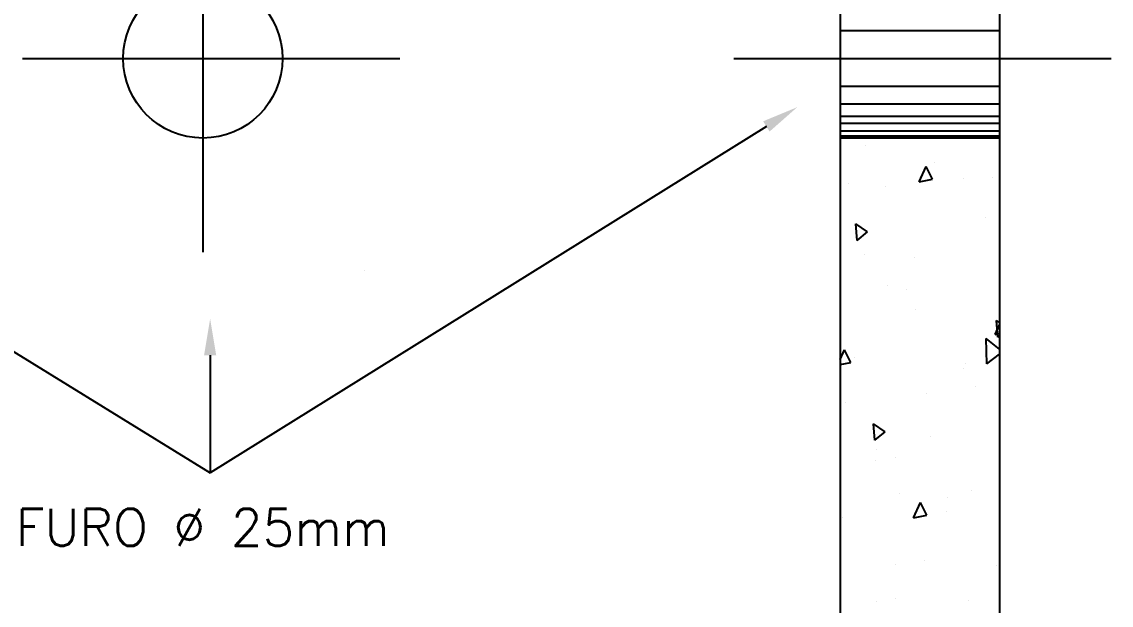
# Model space of a CAD drawing. Extents: x -115 to 23, y 4 to 69.
# Drawn here: x 16.6 to 22.58, y 43.15 to 46.35 of the extents above; entities that cross this region are included whole.
import ezdxf
from ezdxf.enums import TextEntityAlignment as Align

# ---------------------------------------------------------------- set-up
doc = ezdxf.new("R2010")
doc.units = 0
doc.header["$MEASUREMENT"] = 0
doc.layers.get('0').update_dxf_attribs({"linetype": 'CONTINUOUS'})
doc.layers.add('DETALHES', color=6, linetype='CONTINUOUS')
doc.layers.add('nivel', color=4, linetype='CONTINUOUS')
doc.styles.add('ROMANS', font='romans.shx', dxfattribs={"height": 0.2})

# ---------------------------------------------------------------- blocks, each defined once
blk = doc.blocks.new('*X40')
at = {"color": 0}
for p, q in [((117.855, 29.538), (117.855, 29.538)), ((118.942, 29.273), (118.942, 29.273)), ((118.703, 28.973), (118.809, 29.213)), ((118.909, 29.013), (118.809, 29.213)), ((117.59, 28.953), (117.59, 28.953)), ((118.171, 28.905), (118.171, 28.905)), ((118.703, 28.973), (118.909, 29.014)), ((119.401, 29.032), (119.401, 29.032)), ((119.854, 29.046), (119.854, 29.046)), ((119.735, 28.419), (119.735, 28.419)), ((117.73, 28.052), (117.708, 28.313)), ((117.891, 28.186), (117.708, 28.313)), ((117.73, 28.052), (117.891, 28.187)), ((117.845, 27.828), (117.845, 27.828)), ((118.62, 27.788), (118.62, 27.788)), ((118.206, 27.341), (118.206, 27.341)), ((118.496, 27.278), (118.496, 27.278)), ((118.639, 26.974), (118.639, 26.974)), ((119.895, 26.577), (119.961, 26.725)), ((119.935, 26.533), (119.913, 26.795)), ((119.961, 26.761), (119.913, 26.795)), ((119.761, 26.117), (119.752, 26.511)), ((119.961, 26.346), (119.752, 26.511)), ((119.895, 26.577), (119.961, 26.589)), ((119.935, 26.533), (119.961, 26.555)), ((117.461, 26.185), (117.528, 26.336)), ((117.628, 26.136), (117.528, 26.336)), ((117.682, 26.217), (117.682, 26.217)), ((119.761, 26.117), (119.961, 26.264)), ((117.461, 26.104), (117.628, 26.136)), ((119.403, 26.041), (119.403, 26.041)), ((119.433, 26.12), (119.433, 26.12)), ((118.821, 25.651), (118.821, 25.651)), ((119.58, 25.762), (119.58, 25.762)), ((117.539, 25.503), (117.539, 25.503)), ((118.005, 24.914), (117.982, 25.175)), ((118.166, 25.048), (117.982, 25.175)), ((118.005, 24.914), (118.166, 25.049)), ((118.88, 24.966), (118.88, 24.966)), ((118.026, 24.776), (118.026, 24.776)), ((118.333, 24.649), (118.333, 24.649)), ((118.008, 24.59), (118.008, 24.59)), ((119.521, 24.12), (119.521, 24.12)), ((118.385, 24.071), (118.385, 24.071)), ((118.614, 23.699), (118.721, 23.939)), ((118.82, 23.739), (118.721, 23.939)), ((119.147, 24.023), (119.147, 24.023)), ((117.47, 23.889), (117.47, 23.889)), ((119.127, 23.795), (119.127, 23.795)), ((117.503, 23.7), (117.503, 23.7)), ((118.614, 23.699), (118.82, 23.739)), ((118.333, 22.963), (118.333, 22.963)), ((118.792, 23.026), (118.792, 23.026)), ((119.92, 22.941), (119.92, 22.941)), ((118.325, 22.429), (118.325, 22.429)), ((119.472, 22.396), (119.472, 22.396)), ((118.035, 22.387), (118.035, 22.387))]:
    blk.add_line(p, q, dxfattribs=at)

msp = doc.modelspace()

# ---------------------------------------------------------------- linework, layer by layer
at = {"layer": 'DETALHES', "color": 2}
for p, q in [((17.5919, 47.1671), (17.5919, 45.0872)), ((21.0919, 46.5894), (21.0919, 45.7144)), ((21.9669, 46.5894), (21.9669, 45.7144)), ((21.0919, 46.3051), (21.9669, 46.3051)), ((16.601, 46.1519), (18.6744, 46.1519)), ((20.5072, 46.1519), (22.5805, 46.1519)), ((21.0919, 46.1519), (21.9669, 46.1519)), ((21.0919, 45.9987), (21.9669, 45.9987)), ((21.0919, 45.9024), (21.9669, 45.9024)), ((21.0919, 45.8337), (21.9669, 45.8337)), ((14.544, 45.7789), (17.6317, 43.8735)), ((20.6866, 45.7782), (17.6317, 43.8735)), ((21.0919, 45.7958), (21.9669, 45.7958)), ((21.0919, 45.7546), (21.9669, 45.7546)), ((21.0919, 45.7271), (21.9669, 45.7271)), ((21.9669, 45.7144), (21.0919, 45.7144)), ((18.4794, 44.9867), (18.4794, 44.9867)), ((17.6317, 44.5209), (17.6317, 43.8735))]:
    msp.add_line(p, q, dxfattribs=at)
at = {"layer": 'DETALHES', "color": 4}
for p, q in [((21.0919, 45.7144), (21.0919, 40.9019)), ((21.9669, 45.7144), (21.9669, 40.9019))]:
    msp.add_line(p, q, dxfattribs=at)
at = {"layer": 'DETALHES', "color": 6}
msp.add_circle((17.5919, 46.1519), 0.4375, dxfattribs=at)
at = {"layer": 'DETALHES', "color": 2}
for points in [[(20.669, 45.8064), (20.7042, 45.7499), (20.8563, 45.884)], [(17.5983, 44.5209), (17.665, 44.5209), (17.6317, 44.7209)]]:
    msp.add_solid(points, dxfattribs=at)

# ---------------------------------------------------------------- block references
at = {"layer": 'DETALHES', "color": 4, "xscale": 0.3499999999767169, "yscale": 0.349999999627471, "zscale": 0.35}
msp.add_blockref('*X40', (-20.0195, 35.3333), dxfattribs=at)

# ---------------------------------------------------------------- texts
at = {"layer": 'nivel', "color": 3, "style": 'ROMANS'}
msp.add_text('FURO %%C 25mm', height=0.204, dxfattribs=at).set_placement((17.5919, 43.5749), align=Align.MIDDLE)

doc.saveas('drawing.dxf')
